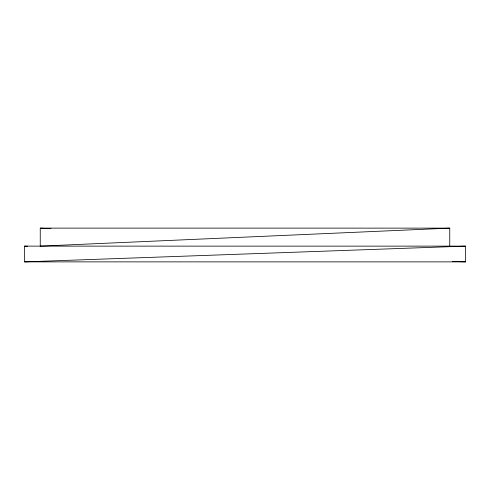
<?xml version="1.0" encoding="UTF-8"?>
<svg xmlns="http://www.w3.org/2000/svg" width="490" height="490" viewBox="0 0 490 490"><rect width="100%" height="100%" fill="white"/><g stroke="black" fill="none" stroke-linecap="round" stroke-linejoin="round"><path stroke-width="0.73" d="M449.753 228.126L40.247 246.127L40.247 228.126L449.753 228.126L449.753 246.127M24.5 261.874L465.5 246.127L465.5 261.874L24.5 261.874L24.5 246.127L465.5 246.127M24.5 246.127L27.556 246.231M452.509 261.409L465.5 261.874M40.247 228.126L50.948 228.597"/></g></svg>
